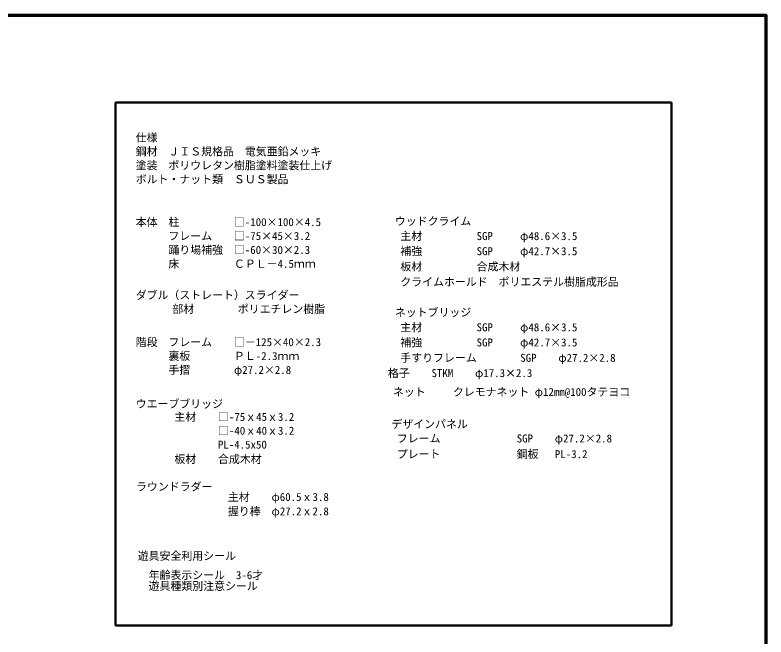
# Model space of a CAD drawing. Units: millimetres, scale not verified. Extents: x 900 to 24300, y 900 to 16920.
# Drawn here: x 13974 to 24300, y 8364 to 16920 of the extents above; entities that cross this region are included whole.
import ezdxf
from ezdxf.enums import TextEntityAlignment as Align

# ---------------------------------------------------------------- set-up
doc = ezdxf.new("R2010")
doc.units = ezdxf.units.MM
doc.header["$LTSCALE"] = 60
doc.layers.add('D-DOC\u3000文章(説明、指示、参照事項等)', color=7, linetype='Continuous')
doc.layers.add('D-TTL', color=7, linetype='Continuous', lineweight=70)
doc.layers.add('D-TTL-FRAM\u3000タイトル枠、凡例図枠', color=2, linetype='Continuous', lineweight=50)
doc.styles.add('ＭＳ ゴシック', font='')
doc.styles.get('ＭＳ ゴシック').set_extended_font_data('MS Gothic')

msp = doc.modelspace()

# ---------------------------------------------------------------- linework, layer by layer
at = {"layer": 'D-TTL'}
msp.add_lwpolyline([(900, 900), (900, 16920), (24300, 16920), (24300, 900)], close=True, dxfattribs=at)
at = {"layer": 'D-TTL-FRAM\u3000タイトル枠、凡例図枠'}
for p, q in [((15355.39, 15714.24), (23002.48, 15714.24)), ((15355.39, 8524.35), (15355.39, 15714.24)), ((23002.48, 15714.24), (23002.48, 8524.35)), ((23002.48, 8524.35), (15355.39, 8524.35))]:
    msp.add_line(p, q, dxfattribs=at)

# ---------------------------------------------------------------- texts
at = {"layer": 'D-DOC\u3000文章(説明、指示、参照事項等)', "style": 'ＭＳ ゴシック'}
for s, p in [('仕様', (15633.86, 15145.98)), ('鋼材\u3000ＪＩＳ規格品\u3000電気亜鉛メッキ', (15633.86, 14954.71)), ('塗装\u3000ポリウレタン樹脂塗料塗装仕上げ', (15633.86, 14763.45)), ('ボルト・ナット類\u3000ＳＵＳ製品', (15633.86, 14572.18)), ('ウッドクライム                                     ', (19197.47, 13995.87)), ('本体\u3000柱\u3000\u3000\u3000\u3000\u3000□-100×100×4.5', (15633.86, 13983.38)), ('\u3000\u3000\u3000フレーム\u3000\u3000□-75×45×3.2', (15633.86, 13792.12)), (' 主材          SGP     φ48.6×3.5  ', (19197.47, 13790.85)), ('\u3000\u3000\u3000踊り場補強\u3000□-60×30×2.3', (15633.86, 13600.85)), (' 補強          SGP     φ42.7×3.5', (19197.47, 13583.08)), ('\u3000\u3000\u3000床\u3000\u3000\u3000\u3000\u3000ＣＰＬ－4.5ｍｍ', (15633.86, 13409.59)), (' 板材          合成木材', (19197.47, 13371.2)), (' クライムホールド\u3000ポリエステル樹脂成形品  ', (19197.47, 13161)), ('ダブル（ストレート）スライダー', (15633.86, 12979.05)), ('\u3000\u3000部材\u3000\u3000\u3000\u3000ポリエチレン樹脂', (15837.18, 12787.78)), ('ネットブリッジ', (19197.47, 12741.09)), (' 主材          SGP     φ48.6×3.5', (19197.47, 12536.07)), ('階段\u3000フレーム\u3000\u3000□－125×40×2.3', (15633.86, 12331.99)), (' 補強          SGP     φ42.7×3.5', (19197.47, 12328.3)), ('\u3000\u3000\u3000裏板\u3000\u3000\u3000\u3000ＰＬ-2.3ｍｍ', (15633.86, 12140.72)), (' 手すりフレーム        SGP    φ27.2×2.8', (19197.47, 12116.42)), ('\u3000\u3000\u3000手摺\u3000\u3000\u3000\u3000φ27.2×2.8\u3000\u3000', (15633.86, 11949.46)), ('       格子    STKM    φ17.3×2.3 ', (18577.64, 11906.22)), (' ネット     クレモナネット φ12mm@100タテヨコ     ', (19096.16, 11646.36)), ('ウエーブブリッジ', (15633.86, 11482.76)), ('主材\u3000\u3000□-75ｘ45ｘ3.2', (16165.16, 11303.42)), ('デザインパネル                                ', (19149.44, 11204.28)), ('\u3000\u3000\u3000\u3000□-40ｘ40ｘ3.2', (16165.16, 11113.61)), (' フレーム              SGP    φ27.2×2.8 ', (19149.44, 11007.17)), ('        PL-4.5x50', (16165.16, 10922.35)), (' プレート              鋼板   PL-3.2  ', (19149.44, 10791.18)), ('板材\u3000\u3000合成木材', (16165.16, 10722.9)), ('ラウンドラダー', (15638.35, 10343.75)), ('主材\u3000\u3000φ60.5ｘ3.8', (16901.14, 10201.75)), ('握り棒\u3000φ27.2ｘ2.8\u3000', (16901.14, 10004.5)), ('遊具安全利用シール', (15661.46, 9391.53)), ('\u3000年齢表示シール\u30003-6才', (15661.46, 9126.89)), ('\u3000遊具種類別注意シール', (15661.46, 8976.89))]:
    msp.add_text(s, height=110, dxfattribs=at).set_placement(p, align=Align.BOTTOM_LEFT)

doc.saveas('drawing.dxf')
